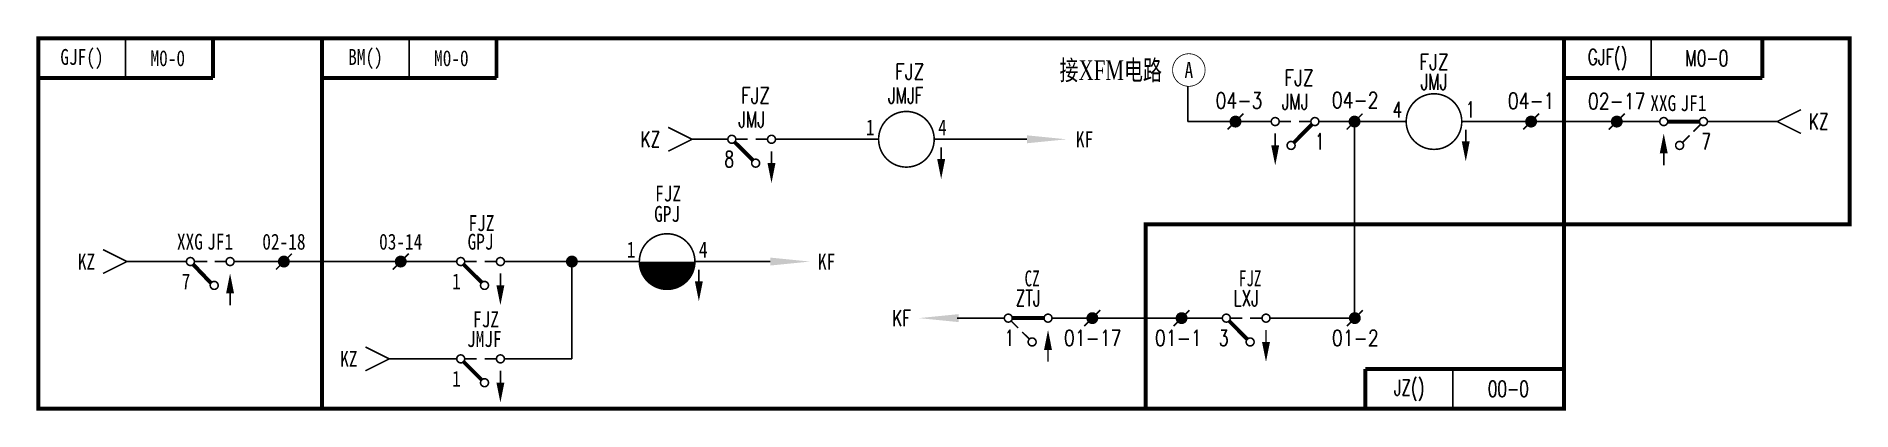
# Model space of a CAD drawing. Header units: millimetres. Extents: x 0 to 228, y -47 to 0.
import ezdxf
from ezdxf.enums import TextEntityAlignment as Align

# ---------------------------------------------------------------- set-up
doc = ezdxf.new("R2010")
doc.units = ezdxf.units.MM
doc.layers.add('tie', color=7, linetype='Continuous')
doc.styles.add('CHINESE', font='TIMES.TTF', dxfattribs={"width": 0.7})
doc.styles.add('HZ', font='TXT', dxfattribs={"width": 0.7, "bigfont": 'HZTXT'})

msp = doc.modelspace()

# ---------------------------------------------------------------- linework, layer by layer
at = {"color": 7}
for p, q in [((11, -5), (11, 0)), ((46.72, -5), (46.72, 0)), ((203.18, -5), (203.18, 0)), ((144.81, -10.48), (144.81, -6.04)), ((144.81, -10.48), (155.31, -10.48)), ((161.31, -10.48), (170.81, -10.48)), ((165.81, -10.48), (165.81, -35.37)), ((180.81, -10.48), (192.18, -10.48)), ((192.18, -10.48), (204.36, -10.48)), ((210.36, -10.48), (219.04, -10.48)), ((82.35, -12.71), (86.85, -12.71)), ((92.85, -12.71), (104.35, -12.71)), ((114.35, -12.71), (124.54, -12.71)), ((18.66, -28.1), (11.16, -28.1)), ((52.71, -28.1), (24.66, -28.1)), ((74.21, -28.1), (58.71, -28.1)), ((67.21, -40.35), (67.21, -28.1)), ((84.21, -28.1), (92.21, -28.1)), ((115.76, -35.22), (121.69, -35.22)), ((127.69, -35.22), (139.48, -35.22)), ((139.48, -35.22), (149.15, -35.22)), ((155.15, -35.22), (165.84, -35.22)), ((44.21, -40.35), (52.71, -40.35)), ((58.71, -40.35), (67.21, -40.35)), ((178.18, -46.62), (178.18, -41.62))]:
    msp.add_line(p, q, dxfattribs=at)
at = {"const_width": 0.5}
for points in [[(35.72, 0), (0, 0), (0, -46.62), (35.72, -46.62)], [(192.18, 0), (228.18, 0), (228.18, -23.4), (192.18, -23.4)], [(192.18, -23.4), (139.48, -23.4), (139.48, -46.62), (192.18, -46.62)]]:
    msp.add_lwpolyline(points, close=True, dxfattribs=at)
at = {"color": 7}
for points, const_width in [([(0, 0), (22, 0), (22, -5)], 0.5), ([(0, 0), (0, -5), (22, -5)], 0.5), ([(35.72, 0), (57.72, 0), (57.72, -5)], 0.5), ([(35.72, 0), (35.72, -5), (57.72, -5)], 0.5), ([(192.18, 0), (217.18, 0), (217.18, -5)], 0.5), ([(192.18, 0), (192.18, -5), (217.18, -5)], 0.5), ([(79.35, -14.21), (82.35, -12.71), (79.35, -11.21)], 0.2), ([(149.81, -11.48), (151.81, -9.48)], 0.2), ([(157.81, -10.48), (156.31, -10.48)], 0.2), ([(158.08, -13.21), (160.45, -10.83)], 0.5), ([(160.31, -10.48), (158.81, -10.48)], 0.2), ([(164.81, -11.48), (166.81, -9.48)], 0.2), ([(172.31, -10.48), (170.81, -10.48)], 0.2), ([(179.31, -10.48), (180.81, -10.48)], 0.2), ([(179.81, -12.98), (179.81, -11.48)], 0.2), ([(187.05, -11.48), (189.05, -9.48)], 0.2), ([(197.83, -11.48), (199.83, -9.48)], 0.2), ([(205.25, -10.48), (209.25, -10.48)], 0.5), ([(208.5, -11.73), (209.45, -10.78)], 0.2), ([(90.1, -15.44), (87.72, -13.07)], 0.5), ([(87.86, -12.71), (89.36, -12.71)], 0.2), ([(90.36, -12.71), (91.86, -12.71)], 0.2), ([(105.85, -12.71), (104.35, -12.71)], 0.2), ([(112.85, -12.71), (114.35, -12.71)], 0.2), ([(113.73, -15.21), (113.73, -13.71)], 0.2), ([(155.81, -13.48), (155.81, -11.98)], 0.2), ([(207.07, -13.16), (208, -12.23)], 0.2), ([(92.36, -15.71), (92.36, -14.21)], 0.2), ([(204.75, -14.48), (204.75, -15.98)], 0.2), ([(8.16, -29.6), (11.16, -28.1), (8.16, -26.6)], 0.2), ([(29.94, -29.1), (31.94, -27.1)], 0.2), ([(44.65, -29.1), (46.65, -27.1)], 0.2), ([(19.51, -28.46), (21.75, -30.81)], 0.5), ([(19.66, -28.1), (21.28, -28.1)], 0.2), ([(22.22, -28.1), (23.66, -28.1)], 0.2), ([(53.48, -28.37), (55.86, -30.74)], 0.5), ([(53.71, -28.1), (55.21, -28.1)], 0.2), ([(56.21, -28.1), (57.71, -28.1)], 0.2), ([(58.21, -31.1), (58.21, -29.6)], 0.2), ([(75.71, -28.1), (74.21, -28.1)], 0.2), ([(82.71, -28.1), (84.21, -28.1)], 0.2), ([(83.21, -30.6), (83.21, -29.1)], 0.2), ([(24.16, -32.1), (24.16, -33.6)], 0.2), ([(131.77, -36.22), (133.77, -34.22)], 0.2), ([(143.01, -36.22), (145.01, -34.22)], 0.2), ([(164.84, -36.22), (166.84, -34.22)], 0.2), ([(122.51, -35.54), (123.44, -36.47)], 0.2), ([(126.69, -35.22), (122.69, -35.22)], 0.5), ([(152.38, -37.96), (150.01, -35.58)], 0.5), ([(150.15, -35.22), (151.65, -35.22)], 0.2), ([(152.65, -35.22), (154.15, -35.22)], 0.2), ([(41.21, -41.85), (44.21, -40.35), (41.21, -38.85)], 0.2), ([(123.94, -36.97), (124.89, -37.91)], 0.2), ([(154.65, -38.22), (154.65, -36.72)], 0.2), ([(53.71, -40.35), (55.21, -40.35)], 0.2), ([(56.21, -40.35), (57.71, -40.35)], 0.2), ([(127.19, -39.22), (127.19, -40.72)], 0.2), ([(167.18, -41.62), (192.18, -41.62), (192.18, -46.62)], 0.5), ([(167.18, -41.62), (167.18, -46.62), (192.18, -46.62)], 0.5)]:
    msp.add_lwpolyline(points, dxfattribs=dict(at, const_width=const_width))
for points, const_width in [([(139.48, -46.62), (35.72, -46.62), (35.72, 0), (192.18, 0)], 0.5), ([(222.04, -8.98), (219.04, -10.48), (222.04, -11.98)], 0.2)]:
    msp.add_lwpolyline(points, dxfattribs=dict(const_width=const_width))
for points, const_width in [([(142.88, -3.99, 1), (146.98, -3.99, 1)], 0.1), ([(105.85, -12.71, 1), (112.85, -12.71, 1)], 0.2), ([(172.31, -10.48, 1), (179.31, -10.48, 1)], 0.2), ([(150.43, -10.48, 1), (151.18, -10.48, 1)], 0.75), ([(165.43, -10.48, 1), (166.18, -10.48, 1)], 0.75), ([(187.67, -10.48, 1), (188.42, -10.48, 1)], 0.75), ([(198.46, -10.48, 1), (199.21, -10.48, 1)], 0.75), ([(75.71, -28.1, 1), (82.71, -28.1, 1)], 0.2), ([(30.56, -28.1, 1), (31.31, -28.1, 1)], 0.75), ([(45.28, -28.1, 1), (46.03, -28.1, 1)], 0.75), ([(66.84, -28.1, 1), (67.59, -28.1, 1)], 0.75), ([(132.4, -35.22, 1), (133.15, -35.22, 1)], 0.75), ([(143.64, -35.22, 1), (144.39, -35.22, 1)], 0.75), ([(165.46, -35.22, 1), (166.21, -35.22, 1)], 0.75)]:
    msp.add_lwpolyline(points, format="xyb", close=True, dxfattribs=dict(at, const_width=const_width))
for points, const_width in [([(155.81, -10.98, -1), (155.81, -9.98, -1), (155.81, -10.98)], 0.2), ([(160.81, -10.98, -1), (160.81, -9.98, -1), (160.81, -10.98)], 0.2), ([(204.75, -9.98, 1), (204.75, -10.98, 1), (204.75, -9.98)], 0.2), ([(209.75, -9.98, 1), (209.75, -10.98, 1), (209.75, -9.98)], 0.2), ([(87.36, -13.21, 1), (87.36, -12.21, 1), (87.36, -13.21)], 0.2), ([(92.36, -13.21, 1), (92.36, -12.21, 1), (92.36, -13.21)], 0.2), ([(157.81, -13.98, -1), (157.81, -12.98, -1), (157.81, -13.98)], 0.2), ([(206.75, -12.98, 1), (206.75, -13.98, 1), (206.75, -12.98)], 0.2), ([(90.36, -16.21, 1), (90.36, -15.21, 1), (90.36, -16.21)], 0.2), ([(77.46, -28.1, 1), (80.96, -28.1, 1)], 3.5), ([(19.16, -27.6, -1), (19.16, -28.6, -1), (19.16, -27.6)], 0.2), ([(24.16, -27.6, -1), (24.16, -28.6, -1), (24.16, -27.6)], 0.2), ([(53.21, -27.6, -1), (53.21, -28.6, -1), (53.21, -27.6)], 0.2), ([(58.21, -27.6, -1), (58.21, -28.6, -1), (58.21, -27.6)], 0.2), ([(22.16, -30.6, -1), (22.16, -31.6, -1), (22.16, -30.6)], 0.2), ([(56.21, -30.6, -1), (56.21, -31.6, -1), (56.21, -30.6)], 0.2), ([(122.19, -35.72, 1), (122.19, -34.72, 1), (122.19, -35.72)], 0.2), ([(127.19, -35.72, 1), (127.19, -34.72, 1), (127.19, -35.72)], 0.2), ([(149.65, -35.72, 1), (149.65, -34.72, 1), (149.65, -35.72)], 0.2), ([(154.65, -35.72, 1), (154.65, -34.72, 1), (154.65, -35.72)], 0.2), ([(125.19, -38.72, 1), (125.19, -37.72, 1), (125.19, -38.72)], 0.2), ([(152.65, -38.72, 1), (152.65, -37.72, 1), (152.65, -38.72)], 0.2), ([(53.21, -39.85, -1), (53.21, -40.85, -1), (53.21, -39.85)], 0.2), ([(58.21, -39.85, -1), (58.21, -40.85, -1), (58.21, -39.85)], 0.2)]:
    msp.add_lwpolyline(points, format="xyb", dxfattribs=dict(at, const_width=const_width))
at = {"color": 0}
for points, const_width in [([(53.48, -40.62), (55.86, -43)], 0.5), ([(58.21, -43.35), (58.21, -41.85)], 0.2)]:
    msp.add_lwpolyline(points, dxfattribs=dict(at, const_width=const_width))
at = {"color": 0, "const_width": 0.2}
msp.add_lwpolyline([(56.21, -42.85, -1), (56.21, -43.85, -1), (56.21, -42.85)], format="xyb", dxfattribs=at)
at = {"color": 7}
for points in [[(124.54, -12.21), (124.54, -13.21), (129.54, -12.71)], [(156.31, -13.48), (155.31, -13.48), (155.81, -15.98)], [(180.31, -12.98), (179.31, -12.98), (179.81, -15.48)], [(205.25, -14.48), (204.25, -14.48), (204.75, -11.98)], [(91.86, -15.71), (92.86, -15.71), (92.36, -18.21)], [(114.23, -15.21), (113.23, -15.21), (113.73, -17.71)], [(23.66, -32.1), (24.66, -32.1), (24.16, -29.6)], [(92.21, -28.6), (92.21, -27.6), (97.21, -28.1)], [(58.71, -31.1), (57.71, -31.1), (58.21, -33.6)], [(83.71, -30.6), (82.71, -30.6), (83.21, -33.1)], [(115.93, -35.72), (115.93, -34.72), (110.93, -35.22)], [(127.69, -39.22), (126.69, -39.22), (127.19, -36.72)], [(154.15, -38.22), (155.15, -38.22), (154.65, -40.72)]]:
    msp.add_solid(points, dxfattribs=at)
at = {"color": 0}
msp.add_solid([(58.71, -43.35), (57.71, -43.35), (58.21, -45.85)], dxfattribs=at)

# ---------------------------------------------------------------- texts
at = {"color": 3}
for s, width, p in [('GJF()', 0.8, (5.5, -2.5)), ('BM()', 0.8, (41.22, -2.5)), ('CZ', 0.7, (125.19, -30.22)), ('FJZ', 0.7, (152.65, -30.22))]:
    msp.add_text(s, height=2, dxfattribs=dict(at, width=width)).set_placement(p, align=Align.MIDDLE)
at = {"color": 5, "width": 0.8}
for p in [(16.31, -2.52), (52.03, -2.52)]:
    msp.add_text('M0-0', height=2, dxfattribs=at).set_placement(p, align=Align.MIDDLE)
at = {"color": 3, "style": 'HZ', "width": 0.8}
for p in [(175.81, -3.98), (109.76, -5.2), (158.81, -5.98), (90.35, -8.21)]:
    msp.add_text('FJZ', height=2, dxfattribs=at).set_placement(p, align=Align.CENTER)
at = {"color": 3, "style": 'HZ', "width": 0.7}
for s, p in [('GJF()', (197.68, -2.5)), ('JZ()', (172.68, -44.12))]:
    msp.add_text(s, height=2, dxfattribs=at).set_placement(p, align=Align.MIDDLE)
at = {"color": 5, "style": 'HZ', "width": 0.7}
for s, p in [('M0-0', (210.18, -2.5)), ('00-0', (185.18, -44.12))]:
    msp.add_text(s, height=2, dxfattribs=at).set_placement(p, align=Align.MIDDLE)
at = {"color": 7, "width": 0.7}
for s, height, style, p in [('接XFM电路', 2.5, 'CHINESE', (135.09, -5.26)), ('JMJ', 2, 'HZ', (175.81, -6.48)), ('JMJF', 2, 'HZ', (109.26, -8.2)), ('JMJ', 2, 'HZ', (158.31, -8.98)), ('JMJ', 2, 'HZ', (89.85, -11.21)), ('ZTJ', 2, 'HZ', (124.69, -33.72)), ('LXJ', 2, 'HZ', (152.15, -33.72))]:
    msp.add_text(s, height=height, dxfattribs=dict(at, style=style)).set_placement(p, align=Align.CENTER)
at = {"color": 7, "width": 0.8}
msp.add_text('A', height=2, dxfattribs=at).set_placement((144.93, -3.99), align=Align.MIDDLE)
at = {"color": 7, "style": 'HZ', "width": 0.7}
for s, p in [('4', (171.81, -9.98)), ('KZ', (78.35, -13.71)), ('7', (210.69, -13.98))]:
    msp.add_text(s, height=2, dxfattribs=at).set_placement(p, align=Align.RIGHT)
for s, p in [('1', (179.81, -9.98)), ('KZ', (223.04, -11.48)), ('1', (160.81, -13.98)), ('8', (86.43, -16.21)), ('KF', (107.59, -36.22)), ('1', (121.73, -38.72)), ('3', (148.72, -38.72))]:
    msp.add_text(s, height=2, dxfattribs=at).set_placement(p)
at = {"color": 3, "width": 0.8}
for p in [(206.32, -9.16), (20.73, -26.6)]:
    msp.add_text('XXG', height=2, dxfattribs=at).set_placement(p, align=Align.RIGHT)
at = {"color": 7, "width": 0.8}
for s, p in [('JF1', (208.49, -9.16)), ('GPJ', (79.21, -23.1)), ('JF1', (22.9, -26.6)), ('GPJ', (55.71, -26.6)), ('JMJF', (56.18, -38.85))]:
    msp.add_text(s, height=2, dxfattribs=at).set_placement(p, align=Align.CENTER)
for s, p in [('1', (105.35, -12.21)), ('KF', (132.88, -13.71)), ('KZ', (7.16, -29.1)), ('1', (75.21, -27.6)), ('7', (19.16, -31.6)), ('1', (53.21, -31.6)), ('KZ', (40.21, -41.35))]:
    msp.add_text(s, height=2, dxfattribs=at).set_placement(p, align=Align.RIGHT)
for s, p in [('4', (113.35, -12.21)), ('4', (83.21, -27.6)), ('KF', (98.21, -29.1))]:
    msp.add_text(s, height=2, dxfattribs=at).set_placement(p)
at = {"color": 3, "width": 0.8}
for p in [(79.33, -20.53), (55.82, -24.26), (56.4, -36.37)]:
    msp.add_text('FJZ', height=2, dxfattribs=at).set_placement(p, align=Align.CENTER)
at = {"color": 0, "width": 0.8}
msp.add_text('1', height=2, dxfattribs=at).set_placement((53.21, -43.85), align=Align.RIGHT)
at = {"layer": 'tie', "color": 7, "style": 'HZ', "width": 0.8}
msp.add_text('04-3', height=2, dxfattribs=at).set_placement((151.25, -8.83), align=Align.CENTER)
at = {"layer": 'tie', "color": 3, "style": 'HZ', "width": 0.8}
for s, p in [('04-2', (165.88, -8.78)), ('04-1', (188.05, -8.87)), ('02-17', (198.83, -8.91)), ('01-17', (132.82, -38.72)), ('01-1', (143.61, -38.72)), ('01-2', (165.9, -38.72))]:
    msp.add_text(s, height=2, dxfattribs=at).set_placement(p, align=Align.CENTER)
at = {"layer": 'tie', "color": 3, "width": 0.8}
for s, p in [('02-18', (30.94, -26.6)), ('03-14', (45.65, -26.6))]:
    msp.add_text(s, height=2, dxfattribs=at).set_placement(p, align=Align.CENTER)

doc.saveas('drawing.dxf')
